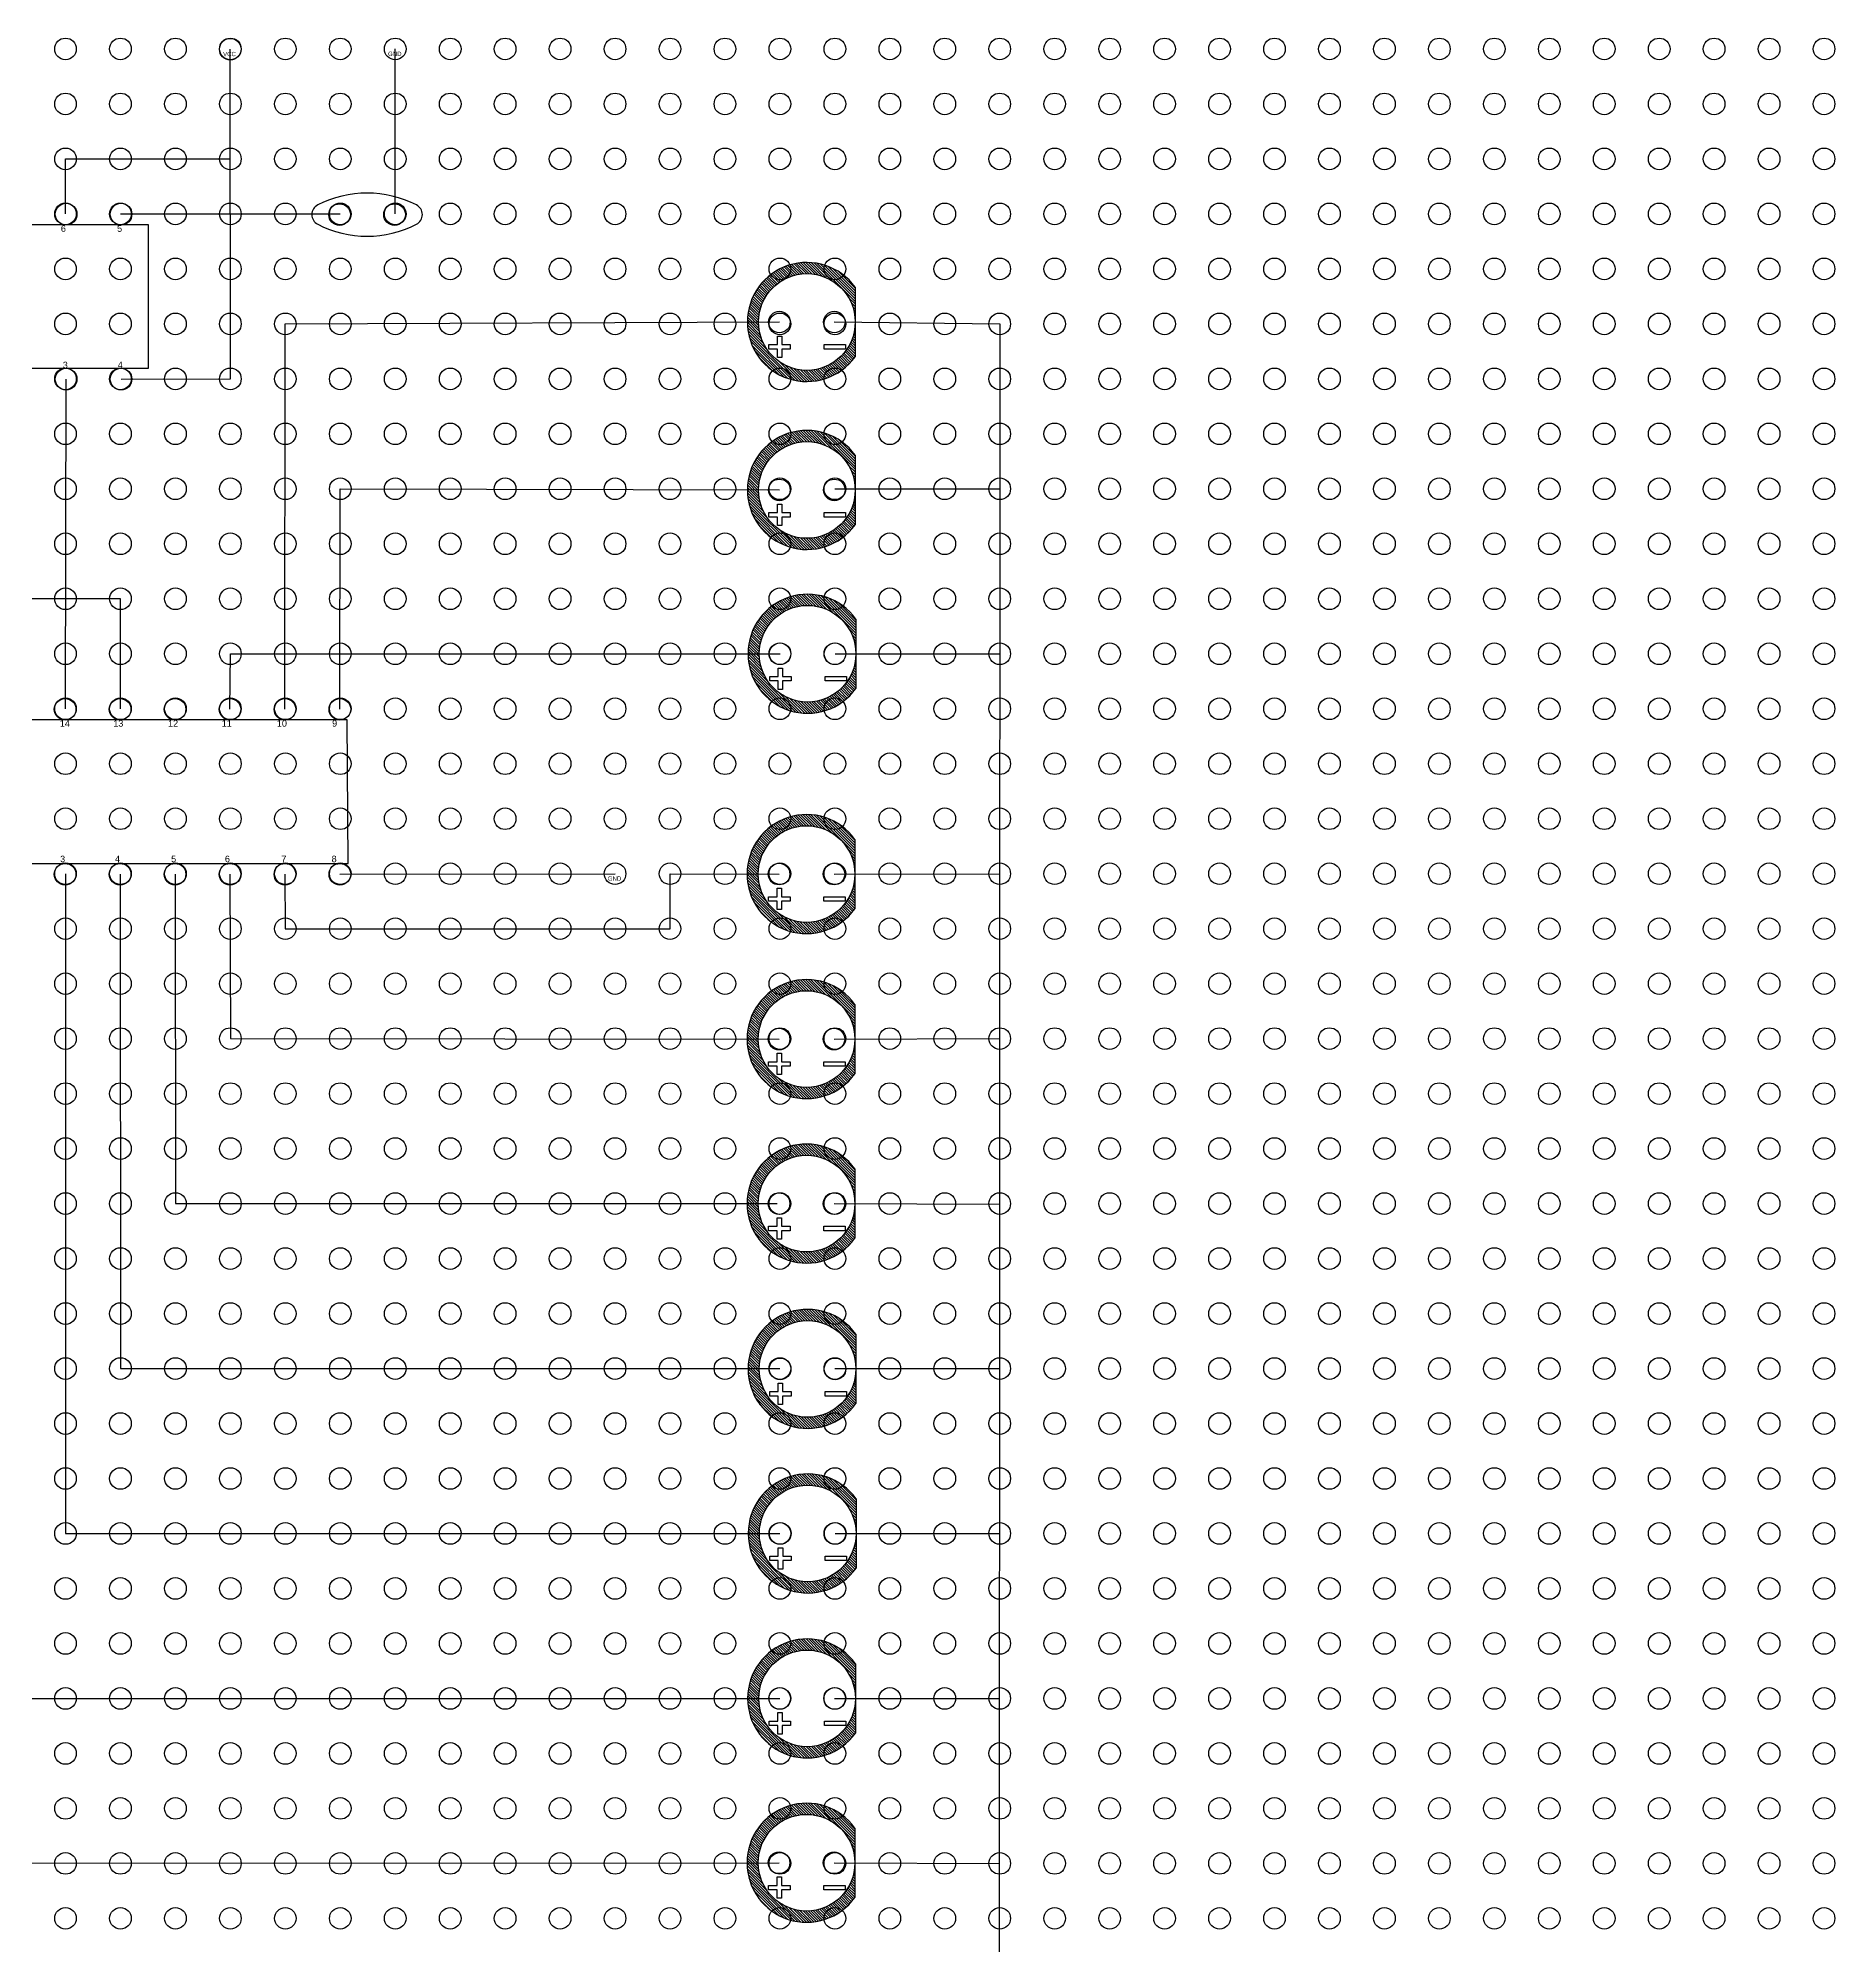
# Model space of a CAD drawing. Header units: millimetres. Extents: x 4157 to 4454, y 757 to 967.
# Drawn here: x 4269.3 to 4352.3, y 806.8 to 895 of the extents above; entities that cross this region are included whole.
import ezdxf

# ---------------------------------------------------------------- set-up
doc = ezdxf.new("R2010")
doc.units = ezdxf.units.MM
for name, color, linetype in [('B_Line', 2, 'Continuous'), ('Cap', 4, 'Continuous'), ('GND_VCC', 10, 'Continuous'), ('IC1', 170, 'Continuous'), ('IC2', 190, 'Continuous'), ('T_Line', 20, 'Continuous')]:
    doc.layers.add(name, color=color, linetype=linetype)
doc.layers.add('LED', color=7, linetype='Continuous', true_color=0xe65b05)
doc.styles.get("Standard").update_dxf_attribs({"font": 'arial.ttf'})

msp = doc.modelspace()

# ---------------------------------------------------------------- hatches: boundary and pattern name
at = {"layer": 'LED'}
h = msp.add_hatch(dxfattribs=at)
h.set_pattern_fill('ANSI31', color=256, scale=0.027, angle=90)
h.set_pattern_definition([(135, (3964.03013, 708.76984), (-0.060616729, -0.060616729), [])])
h.paths.add_polyline_path([(4307.05, 880.254), (4307.05, 881.858, -0.750828), (4302.93, 880.661), (4302.913, 880.661), (4302.913, 880.688, -0.138689), (4302.582, 881.858, -1), (4307.05, 881.858), (4307.05, 883.461, 3.108488)])
h = msp.add_hatch(dxfattribs=at)
h.set_pattern_fill('ANSI31', color=256, scale=0.027, angle=90)
h.set_pattern_definition([(135, (3964.03013, 701.01036), (-0.060616729, -0.060616729), [])])
h.paths.add_polyline_path([(4307.05, 872.495), (4307.05, 874.098, -0.750828), (4302.93, 872.901), (4302.913, 872.901), (4302.913, 872.928, -0.138689), (4302.582, 874.098, -1), (4307.05, 874.098), (4307.05, 875.702, 3.108488)])
h = msp.add_hatch(dxfattribs=at)
h.set_pattern_fill('ANSI31', color=256, scale=0.027, angle=90)
h.set_pattern_definition([(135, (3964.06215, 693.44252), (-0.060616729, -0.060616729), [])])
h.paths.add_polyline_path([(4307.082, 864.927), (4307.082, 866.531, -0.750828), (4302.962, 865.333), (4302.945, 865.333), (4302.945, 865.36, -0.138689), (4302.614, 866.531, -1), (4307.082, 866.531), (4307.082, 868.134, 3.108488)])
h = msp.add_hatch(dxfattribs=at)
h.set_pattern_fill('ANSI31', color=256, scale=0.027, angle=90)
h.set_pattern_definition([(135, (3964.0155, 683.26629), (-0.060616729, -0.060616729), [])])
h.paths.add_polyline_path([(4307.036, 854.751), (4307.036, 856.354, -0.750828), (4302.915, 855.157), (4302.898, 855.157), (4302.898, 855.184, -0.138689), (4302.567, 856.354, -1), (4307.036, 856.354), (4307.036, 857.958, 3.108488)])
h = msp.add_hatch(dxfattribs=at)
h.set_pattern_fill('ANSI31', color=256, scale=0.027, angle=90)
h.set_pattern_definition([(135, (3964.0155, 675.64245), (-0.060616729, -0.060616729), [])])
h.paths.add_polyline_path([(4307.036, 847.127), (4307.036, 848.73, -0.750828), (4302.915, 847.533), (4302.898, 847.533), (4302.898, 847.56, -0.138689), (4302.567, 848.73, -1), (4307.036, 848.73), (4307.036, 850.334, 3.108488)])
h = msp.add_hatch(dxfattribs=at)
h.set_pattern_fill('ANSI31', color=256, scale=0.027, angle=90)
h.set_pattern_definition([(135, (3964.0155, 668.0423), (-0.060616729, -0.060616729), [])])
h.paths.add_polyline_path([(4307.036, 839.527), (4307.036, 841.13, -0.750828), (4302.915, 839.933), (4302.898, 839.933), (4302.898, 839.96, -0.138689), (4302.567, 841.13, -1), (4307.036, 841.13), (4307.036, 842.734, 3.108488)])
h = msp.add_hatch(dxfattribs=at)
h.set_pattern_fill('ANSI31', color=256, scale=0.027, angle=90)
h.set_pattern_definition([(135, (3964.06291, 660.40533), (-0.060616729, -0.060616729), [])])
h.paths.add_polyline_path([(4307.083, 831.89), (4307.083, 833.493, -0.750828), (4302.962, 832.296), (4302.945, 832.296), (4302.945, 832.323, -0.138689), (4302.615, 833.493, -1), (4307.083, 833.493), (4307.083, 835.097, 3.108488)])
h = msp.add_hatch(dxfattribs=at)
h.set_pattern_fill('ANSI31', color=256, scale=0.027, angle=90)
h.set_pattern_definition([(135, (3964.07138, 652.80252), (-0.060616729, -0.060616729), [])])
h.paths.add_polyline_path([(4307.091, 824.287), (4307.091, 825.891, -0.750828), (4302.971, 824.693), (4302.954, 824.693), (4302.954, 824.72, -0.138689), (4302.623, 825.891, -1), (4307.091, 825.891), (4307.091, 827.494, 3.108488)])
h = msp.add_hatch(dxfattribs=at)
h.set_pattern_fill('ANSI31', color=256, scale=0.027, angle=90)
h.set_pattern_definition([(135, (3964.043845, 645.18252), (-0.060616729, -0.060616729), [])])
h.paths.add_polyline_path([(4307.064, 816.667), (4307.064, 818.271, -0.750828), (4302.943, 817.073), (4302.926, 817.073), (4302.926, 817.1, -0.138689), (4302.595, 818.271, -1), (4307.064, 818.271), (4307.064, 819.874, 3.108488)])
h = msp.add_hatch(dxfattribs=at)
h.set_pattern_fill('ANSI31', color=256, scale=0.027, angle=90)
h.set_pattern_definition([(135, (3964.0155, 637.59158), (-0.060616729, -0.060616729), [])])
h.paths.add_polyline_path([(4307.036, 809.076), (4307.036, 810.68, -0.750828), (4302.915, 809.483), (4302.898, 809.483), (4302.898, 809.509, -0.138689), (4302.567, 810.68, -1), (4307.036, 810.68), (4307.036, 812.283, 3.108488)])

# ---------------------------------------------------------------- linework, layer by layer
for centre in [(4270.551, 894.471), (4273.091, 894.471), (4275.631, 894.471), (4278.171, 894.471), (4280.711, 894.471), (4283.251, 894.471), (4285.791, 894.471), (4288.331, 894.471), (4290.871, 894.471), (4293.411, 894.471), (4295.951, 894.471), (4298.491, 894.471), (4301.031, 894.471), (4303.571, 894.471), (4306.111, 894.471), (4308.651, 894.471), (4311.191, 894.471), (4313.731, 894.471), (4316.271, 894.471), (4318.811, 894.471), (4321.351, 894.471), (4323.891, 894.471), (4326.431, 894.471), (4328.971, 894.471), (4331.511, 894.471), (4334.051, 894.471), (4336.591, 894.471), (4339.131, 894.471), (4341.671, 894.471), (4344.211, 894.471), (4346.751, 894.471), (4349.291, 894.471), (4351.831, 894.471), (4270.551, 891.931), (4273.091, 891.931), (4275.631, 891.931), (4278.171, 891.931), (4280.711, 891.931), (4283.251, 891.931), (4285.791, 891.931), (4288.331, 891.931), (4290.871, 891.931), (4293.411, 891.931), (4295.951, 891.931), (4298.491, 891.931), (4301.031, 891.931), (4303.571, 891.931), (4306.111, 891.931), (4308.651, 891.931), (4311.191, 891.931), (4313.731, 891.931), (4316.271, 891.931), (4318.811, 891.931), (4321.351, 891.931), (4323.891, 891.931), (4326.431, 891.931), (4328.971, 891.931), (4331.511, 891.931), (4334.051, 891.931), (4336.591, 891.931), (4339.131, 891.931), (4341.671, 891.931), (4344.211, 891.931), (4346.751, 891.931), (4349.291, 891.931), (4351.831, 891.931), (4270.551, 889.391), (4273.091, 889.391), (4275.631, 889.391), (4278.171, 889.391), (4280.711, 889.391), (4283.251, 889.391), (4285.791, 889.391), (4288.331, 889.391), (4290.871, 889.391), (4293.411, 889.391), (4295.951, 889.391), (4298.491, 889.391), (4301.031, 889.391), (4303.571, 889.391), (4306.111, 889.391), (4308.651, 889.391), (4311.191, 889.391), (4313.731, 889.391), (4316.271, 889.391), (4318.811, 889.391), (4321.351, 889.391), (4323.891, 889.391), (4326.431, 889.391), (4328.971, 889.391), (4331.511, 889.391), (4334.051, 889.391), (4336.591, 889.391), (4339.131, 889.391), (4341.671, 889.391), (4344.211, 889.391), (4346.751, 889.391), (4349.291, 889.391), (4351.831, 889.391), (4270.551, 886.851), (4273.091, 886.851), (4275.631, 886.851), (4278.171, 886.851), (4280.711, 886.851), (4283.251, 886.851), (4285.791, 886.851), (4288.331, 886.851), (4290.871, 886.851), (4293.411, 886.851), (4295.951, 886.851), (4298.491, 886.851), (4301.031, 886.851), (4303.571, 886.851), (4306.111, 886.851), (4308.651, 886.851), (4311.191, 886.851), (4313.731, 886.851), (4316.271, 886.851), (4318.811, 886.851), (4321.351, 886.851), (4323.891, 886.851), (4326.431, 886.851), (4328.971, 886.851), (4331.511, 886.851), (4334.051, 886.851), (4336.591, 886.851), (4339.131, 886.851), (4341.671, 886.851), (4344.211, 886.851), (4346.751, 886.851), (4349.291, 886.851), (4351.831, 886.851), (4270.551, 884.311), (4273.091, 884.311), (4275.631, 884.311), (4278.171, 884.311), (4280.711, 884.311), (4283.251, 884.311), (4285.791, 884.311), (4288.331, 884.311), (4290.871, 884.311), (4293.411, 884.311), (4295.951, 884.311), (4298.491, 884.311), (4301.031, 884.311), (4303.571, 884.311), (4306.111, 884.311), (4308.651, 884.311), (4311.191, 884.311), (4313.731, 884.311), (4316.271, 884.311), (4318.811, 884.311), (4321.351, 884.311), (4323.891, 884.311), (4326.431, 884.311), (4328.971, 884.311), (4331.511, 884.311), (4334.051, 884.311), (4336.591, 884.311), (4339.131, 884.311), (4341.671, 884.311), (4344.211, 884.311), (4346.751, 884.311), (4349.291, 884.311), (4351.831, 884.311), (4270.551, 881.771), (4273.091, 881.771), (4275.631, 881.771), (4278.171, 881.771), (4280.711, 881.771), (4283.251, 881.771), (4285.791, 881.771), (4288.331, 881.771), (4290.871, 881.771), (4293.411, 881.771), (4295.951, 881.771), (4298.491, 881.771), (4301.031, 881.771), (4303.571, 881.771), (4306.111, 881.771), (4308.651, 881.771), (4311.191, 881.771), (4313.731, 881.771), (4316.271, 881.771), (4318.811, 881.771), (4321.351, 881.771), (4323.891, 881.771), (4326.431, 881.771), (4328.971, 881.771), (4331.511, 881.771), (4334.051, 881.771), (4336.591, 881.771), (4339.131, 881.771), (4341.671, 881.771), (4344.211, 881.771), (4346.751, 881.771), (4349.291, 881.771), (4351.831, 881.771), (4270.551, 879.231), (4273.091, 879.231), (4275.631, 879.231), (4278.171, 879.231), (4280.711, 879.231), (4283.251, 879.231), (4285.791, 879.231), (4288.331, 879.231), (4290.871, 879.231), (4293.411, 879.231), (4295.951, 879.231), (4298.491, 879.231), (4301.031, 879.231), (4303.571, 879.231), (4306.111, 879.231), (4308.651, 879.231), (4311.191, 879.231), (4313.731, 879.231), (4316.271, 879.231), (4318.811, 879.231), (4321.351, 879.231), (4323.891, 879.231), (4326.431, 879.231), (4328.971, 879.231), (4331.511, 879.231), (4334.051, 879.231), (4336.591, 879.231), (4339.131, 879.231), (4341.671, 879.231), (4344.211, 879.231), (4346.751, 879.231), (4349.291, 879.231), (4351.831, 879.231), (4270.551, 876.691), (4273.091, 876.691), (4275.631, 876.691), (4278.171, 876.691), (4280.711, 876.691), (4283.251, 876.691), (4285.791, 876.691), (4288.331, 876.691), (4290.871, 876.691), (4293.411, 876.691), (4295.951, 876.691), (4298.491, 876.691), (4301.031, 876.691), (4303.571, 876.691), (4306.111, 876.691), (4308.651, 876.691), (4311.191, 876.691), (4313.731, 876.691), (4316.271, 876.691), (4318.811, 876.691), (4321.351, 876.691), (4323.891, 876.691), (4326.431, 876.691), (4328.971, 876.691), (4331.511, 876.691), (4334.051, 876.691), (4336.591, 876.691), (4339.131, 876.691), (4341.671, 876.691), (4344.211, 876.691), (4346.751, 876.691), (4349.291, 876.691), (4351.831, 876.691), (4270.551, 874.151), (4273.091, 874.151), (4275.631, 874.151), (4278.171, 874.151), (4280.711, 874.151), (4283.251, 874.151), (4285.791, 874.151), (4288.331, 874.151), (4290.871, 874.151), (4293.411, 874.151), (4295.951, 874.151), (4298.491, 874.151), (4301.031, 874.151), (4303.571, 874.151), (4306.111, 874.151), (4308.651, 874.151), (4311.191, 874.151), (4313.731, 874.151), (4316.271, 874.151), (4318.811, 874.151), (4321.351, 874.151), (4323.891, 874.151), (4326.431, 874.151), (4328.971, 874.151), (4331.511, 874.151), (4334.051, 874.151), (4336.591, 874.151), (4339.131, 874.151), (4341.671, 874.151), (4344.211, 874.151), (4346.751, 874.151), (4349.291, 874.151), (4351.831, 874.151), (4270.551, 871.611), (4273.091, 871.611), (4275.631, 871.611), (4278.171, 871.611), (4280.711, 871.611), (4283.251, 871.611), (4285.791, 871.611), (4288.331, 871.611), (4290.871, 871.611), (4293.411, 871.611), (4295.951, 871.611), (4298.491, 871.611), (4301.031, 871.611), (4303.571, 871.611), (4306.111, 871.611), (4308.651, 871.611), (4311.191, 871.611), (4313.731, 871.611), (4316.271, 871.611), (4318.811, 871.611), (4321.351, 871.611), (4323.891, 871.611), (4326.431, 871.611), (4328.971, 871.611), (4331.511, 871.611), (4334.051, 871.611), (4336.591, 871.611), (4339.131, 871.611), (4341.671, 871.611), (4344.211, 871.611), (4346.751, 871.611), (4349.291, 871.611), (4351.831, 871.611), (4270.551, 869.071), (4273.091, 869.071), (4275.631, 869.071), (4278.171, 869.071), (4280.711, 869.071), (4283.251, 869.071), (4285.791, 869.071), (4288.331, 869.071), (4290.871, 869.071), (4293.411, 869.071), (4295.951, 869.071), (4298.491, 869.071), (4301.031, 869.071), (4303.571, 869.071), (4306.111, 869.071), (4308.651, 869.071), (4311.191, 869.071), (4313.731, 869.071), (4316.271, 869.071), (4318.811, 869.071), (4321.351, 869.071), (4323.891, 869.071), (4326.431, 869.071), (4328.971, 869.071), (4331.511, 869.071), (4334.051, 869.071), (4336.591, 869.071), (4339.131, 869.071), (4341.671, 869.071), (4344.211, 869.071), (4346.751, 869.071), (4349.291, 869.071), (4351.831, 869.071), (4270.551, 866.531), (4273.091, 866.531), (4275.631, 866.531), (4278.171, 866.531), (4280.711, 866.531), (4283.251, 866.531), (4285.791, 866.531), (4288.331, 866.531), (4290.871, 866.531), (4293.411, 866.531), (4295.951, 866.531), (4298.491, 866.531), (4301.031, 866.531), (4303.571, 866.531), (4306.111, 866.531), (4308.651, 866.531), (4311.191, 866.531), (4313.731, 866.531), (4316.271, 866.531), (4318.811, 866.531), (4321.351, 866.531), (4323.891, 866.531), (4326.431, 866.531), (4328.971, 866.531), (4331.511, 866.531), (4334.051, 866.531), (4336.591, 866.531), (4339.131, 866.531), (4341.671, 866.531), (4344.211, 866.531), (4346.751, 866.531), (4349.291, 866.531), (4351.831, 866.531), (4270.551, 863.991), (4273.091, 863.991), (4275.631, 863.991), (4278.171, 863.991), (4280.711, 863.991), (4283.251, 863.991), (4285.791, 863.991), (4288.331, 863.991), (4290.871, 863.991), (4293.411, 863.991), (4295.951, 863.991), (4298.491, 863.991), (4301.031, 863.991), (4303.571, 863.991), (4306.111, 863.991), (4308.651, 863.991), (4311.191, 863.991), (4313.731, 863.991), (4316.271, 863.991), (4318.811, 863.991), (4321.351, 863.991), (4323.891, 863.991), (4326.431, 863.991), (4328.971, 863.991), (4331.511, 863.991), (4334.051, 863.991), (4336.591, 863.991), (4339.131, 863.991), (4341.671, 863.991), (4344.211, 863.991), (4346.751, 863.991), (4349.291, 863.991), (4351.831, 863.991), (4270.551, 861.451), (4273.091, 861.451), (4275.631, 861.451), (4278.171, 861.451), (4280.711, 861.451), (4283.251, 861.451), (4285.791, 861.451), (4288.331, 861.451), (4290.871, 861.451), (4293.411, 861.451), (4295.951, 861.451), (4298.491, 861.451), (4301.031, 861.451), (4303.571, 861.451), (4306.111, 861.451), (4308.651, 861.451), (4311.191, 861.451), (4313.731, 861.451), (4316.271, 861.451), (4318.811, 861.451), (4321.351, 861.451), (4323.891, 861.451), (4326.431, 861.451), (4328.971, 861.451), (4331.511, 861.451), (4334.051, 861.451), (4336.591, 861.451), (4339.131, 861.451), (4341.671, 861.451), (4344.211, 861.451), (4346.751, 861.451), (4349.291, 861.451), (4351.831, 861.451), (4270.551, 858.911), (4273.091, 858.911), (4275.631, 858.911), (4278.171, 858.911), (4280.711, 858.911), (4283.251, 858.911), (4285.791, 858.911), (4288.331, 858.911), (4290.871, 858.911), (4293.411, 858.911), (4295.951, 858.911), (4298.491, 858.911), (4301.031, 858.911), (4303.571, 858.911), (4306.111, 858.911), (4308.651, 858.911), (4311.191, 858.911), (4313.731, 858.911), (4316.271, 858.911), (4318.811, 858.911), (4321.351, 858.911), (4323.891, 858.911), (4326.431, 858.911), (4328.971, 858.911), (4331.511, 858.911), (4334.051, 858.911), (4336.591, 858.911), (4339.131, 858.911), (4341.671, 858.911), (4344.211, 858.911), (4346.751, 858.911), (4349.291, 858.911), (4351.831, 858.911), (4270.551, 856.371), (4273.091, 856.371), (4275.631, 856.371), (4278.171, 856.371), (4280.711, 856.371), (4283.251, 856.371), (4285.791, 856.371), (4288.331, 856.371), (4290.871, 856.371), (4293.411, 856.371), (4295.951, 856.371), (4298.491, 856.371), (4301.031, 856.371), (4303.571, 856.371), (4306.111, 856.371), (4308.651, 856.371), (4311.191, 856.371), (4313.731, 856.371), (4316.271, 856.371), (4318.811, 856.371), (4321.351, 856.371), (4323.891, 856.371), (4326.431, 856.371), (4328.971, 856.371), (4331.511, 856.371), (4334.051, 856.371), (4336.591, 856.371), (4339.131, 856.371), (4341.671, 856.371), (4344.211, 856.371), (4346.751, 856.371), (4349.291, 856.371), (4351.831, 856.371), (4270.551, 853.831), (4273.091, 853.831), (4275.631, 853.831), (4278.171, 853.831), (4280.711, 853.831), (4283.251, 853.831), (4285.791, 853.831), (4288.331, 853.831), (4290.871, 853.831), (4293.411, 853.831), (4295.951, 853.831), (4298.491, 853.831), (4301.031, 853.831), (4303.571, 853.831), (4306.111, 853.831), (4308.651, 853.831), (4311.191, 853.831), (4313.731, 853.831), (4316.271, 853.831), (4318.811, 853.831), (4321.351, 853.831), (4323.891, 853.831), (4326.431, 853.831), (4328.971, 853.831), (4331.511, 853.831), (4334.051, 853.831), (4336.591, 853.831), (4339.131, 853.831), (4341.671, 853.831), (4344.211, 853.831), (4346.751, 853.831), (4349.291, 853.831), (4351.831, 853.831), (4270.551, 851.291), (4273.091, 851.291), (4275.631, 851.291), (4278.171, 851.291), (4280.711, 851.291), (4283.251, 851.291), (4285.791, 851.291), (4288.331, 851.291), (4290.871, 851.291), (4293.411, 851.291), (4295.951, 851.291), (4298.491, 851.291), (4301.031, 851.291), (4303.571, 851.291), (4306.111, 851.291), (4308.651, 851.291), (4311.191, 851.291), (4313.731, 851.291), (4316.271, 851.291), (4318.811, 851.291), (4321.351, 851.291), (4323.891, 851.291), (4326.431, 851.291), (4328.971, 851.291), (4331.511, 851.291), (4334.051, 851.291), (4336.591, 851.291), (4339.131, 851.291), (4341.671, 851.291), (4344.211, 851.291), (4346.751, 851.291), (4349.291, 851.291), (4351.831, 851.291), (4270.551, 848.751), (4273.091, 848.751), (4275.631, 848.751), (4278.171, 848.751), (4280.711, 848.751), (4283.251, 848.751), (4285.791, 848.751), (4288.331, 848.751), (4290.871, 848.751), (4293.411, 848.751), (4295.951, 848.751), (4298.491, 848.751), (4301.031, 848.751), (4303.571, 848.751), (4306.111, 848.751), (4308.651, 848.751), (4311.191, 848.751), (4313.731, 848.751), (4316.271, 848.751), (4318.811, 848.751), (4321.351, 848.751), (4323.891, 848.751), (4326.431, 848.751), (4328.971, 848.751), (4331.511, 848.751), (4334.051, 848.751), (4336.591, 848.751), (4339.131, 848.751), (4341.671, 848.751), (4344.211, 848.751), (4346.751, 848.751), (4349.291, 848.751), (4351.831, 848.751), (4270.551, 846.211), (4273.091, 846.211), (4275.631, 846.211), (4278.171, 846.211), (4280.711, 846.211), (4283.251, 846.211), (4285.791, 846.211), (4288.331, 846.211), (4290.871, 846.211), (4293.411, 846.211), (4295.951, 846.211), (4298.491, 846.211), (4301.031, 846.211), (4303.571, 846.211), (4306.111, 846.211), (4308.651, 846.211), (4311.191, 846.211), (4313.731, 846.211), (4316.271, 846.211), (4318.811, 846.211), (4321.351, 846.211), (4323.891, 846.211), (4326.431, 846.211), (4328.971, 846.211), (4331.511, 846.211), (4334.051, 846.211), (4336.591, 846.211), (4339.131, 846.211), (4341.671, 846.211), (4344.211, 846.211), (4346.751, 846.211), (4349.291, 846.211), (4351.831, 846.211), (4270.551, 843.671), (4273.091, 843.671), (4275.631, 843.671), (4278.171, 843.671), (4280.711, 843.671), (4283.251, 843.671), (4285.791, 843.671), (4288.331, 843.671), (4290.871, 843.671), (4293.411, 843.671), (4295.951, 843.671), (4298.491, 843.671), (4301.031, 843.671), (4303.571, 843.671), (4306.111, 843.671), (4308.651, 843.671), (4311.191, 843.671), (4313.731, 843.671), (4316.271, 843.671), (4318.811, 843.671), (4321.351, 843.671), (4323.891, 843.671), (4326.431, 843.671), (4328.971, 843.671), (4331.511, 843.671), (4334.051, 843.671), (4336.591, 843.671), (4339.131, 843.671), (4341.671, 843.671), (4344.211, 843.671), (4346.751, 843.671), (4349.291, 843.671), (4351.831, 843.671), (4270.551, 841.131), (4273.091, 841.131), (4275.631, 841.131), (4278.171, 841.131), (4280.711, 841.131), (4283.251, 841.131), (4285.791, 841.131), (4288.331, 841.131), (4290.871, 841.131), (4293.411, 841.131), (4295.951, 841.131), (4298.491, 841.131), (4301.031, 841.131), (4303.571, 841.131), (4306.111, 841.131), (4308.651, 841.131), (4311.191, 841.131), (4313.731, 841.131), (4316.271, 841.131), (4318.811, 841.131), (4321.351, 841.131), (4323.891, 841.131), (4326.431, 841.131), (4328.971, 841.131), (4331.511, 841.131), (4334.051, 841.131), (4336.591, 841.131), (4339.131, 841.131), (4341.671, 841.131), (4344.211, 841.131), (4346.751, 841.131), (4349.291, 841.131), (4351.831, 841.131), (4270.551, 838.591), (4273.091, 838.591), (4275.631, 838.591), (4278.171, 838.591), (4280.711, 838.591), (4283.251, 838.591), (4285.791, 838.591), (4288.331, 838.591), (4290.871, 838.591), (4293.411, 838.591), (4295.951, 838.591), (4298.491, 838.591), (4301.031, 838.591), (4303.571, 838.591), (4306.111, 838.591), (4308.651, 838.591), (4311.191, 838.591), (4313.731, 838.591), (4316.271, 838.591), (4318.811, 838.591), (4321.351, 838.591), (4323.891, 838.591), (4326.431, 838.591), (4328.971, 838.591), (4331.511, 838.591), (4334.051, 838.591), (4336.591, 838.591), (4339.131, 838.591), (4341.671, 838.591), (4344.211, 838.591), (4346.751, 838.591), (4349.291, 838.591), (4351.831, 838.591), (4270.551, 836.051), (4273.091, 836.051), (4275.631, 836.051), (4278.171, 836.051), (4280.711, 836.051), (4283.251, 836.051), (4285.791, 836.051), (4288.331, 836.051), (4290.871, 836.051), (4293.411, 836.051), (4295.951, 836.051), (4298.491, 836.051), (4301.031, 836.051), (4303.571, 836.051), (4306.111, 836.051), (4308.651, 836.051), (4311.191, 836.051), (4313.731, 836.051), (4316.271, 836.051), (4318.811, 836.051), (4321.351, 836.051), (4323.891, 836.051), (4326.431, 836.051), (4328.971, 836.051), (4331.511, 836.051), (4334.051, 836.051), (4336.591, 836.051), (4339.131, 836.051), (4341.671, 836.051), (4344.211, 836.051), (4346.751, 836.051), (4349.291, 836.051), (4351.831, 836.051), (4270.551, 833.511), (4273.091, 833.511), (4275.631, 833.511), (4278.171, 833.511), (4280.711, 833.511), (4283.251, 833.511), (4285.791, 833.511), (4288.331, 833.511), (4290.871, 833.511), (4293.411, 833.511), (4295.951, 833.511), (4298.491, 833.511), (4301.031, 833.511), (4303.571, 833.511), (4306.111, 833.511), (4308.651, 833.511), (4311.191, 833.511), (4313.731, 833.511), (4316.271, 833.511), (4318.811, 833.511), (4321.351, 833.511), (4323.891, 833.511), (4326.431, 833.511), (4328.971, 833.511), (4331.511, 833.511), (4334.051, 833.511), (4336.591, 833.511), (4339.131, 833.511), (4341.671, 833.511), (4344.211, 833.511), (4346.751, 833.511), (4349.291, 833.511), (4351.831, 833.511), (4270.551, 830.971), (4273.091, 830.971), (4275.631, 830.971), (4278.171, 830.971), (4280.711, 830.971), (4283.251, 830.971), (4285.791, 830.971), (4288.331, 830.971), (4290.871, 830.971), (4293.411, 830.971), (4295.951, 830.971), (4298.491, 830.971), (4301.031, 830.971), (4303.571, 830.971), (4306.111, 830.971), (4308.651, 830.971), (4311.191, 830.971), (4313.731, 830.971), (4316.271, 830.971), (4318.811, 830.971), (4321.351, 830.971), (4323.891, 830.971), (4326.431, 830.971), (4328.971, 830.971), (4331.511, 830.971), (4334.051, 830.971), (4336.591, 830.971), (4339.131, 830.971), (4341.671, 830.971), (4344.211, 830.971), (4346.751, 830.971), (4349.291, 830.971), (4351.831, 830.971), (4270.551, 828.431), (4273.091, 828.431), (4275.631, 828.431), (4278.171, 828.431), (4280.711, 828.431), (4283.251, 828.431), (4285.791, 828.431), (4288.331, 828.431), (4290.871, 828.431), (4293.411, 828.431), (4295.951, 828.431), (4298.491, 828.431), (4301.031, 828.431), (4303.571, 828.431), (4306.111, 828.431), (4308.651, 828.431), (4311.191, 828.431), (4313.731, 828.431), (4316.271, 828.431), (4318.811, 828.431), (4321.351, 828.431), (4323.891, 828.431), (4326.431, 828.431), (4328.971, 828.431), (4331.511, 828.431), (4334.051, 828.431), (4336.591, 828.431), (4339.131, 828.431), (4341.671, 828.431), (4344.211, 828.431), (4346.751, 828.431), (4349.291, 828.431), (4351.831, 828.431), (4270.551, 825.891), (4273.091, 825.891), (4275.631, 825.891), (4278.171, 825.891), (4280.711, 825.891), (4283.251, 825.891), (4285.791, 825.891), (4288.331, 825.891), (4290.871, 825.891), (4293.411, 825.891), (4295.951, 825.891), (4298.491, 825.891), (4301.031, 825.891), (4303.571, 825.891), (4306.111, 825.891), (4308.651, 825.891), (4311.191, 825.891), (4313.731, 825.891), (4316.271, 825.891), (4318.811, 825.891), (4321.351, 825.891), (4323.891, 825.891), (4326.431, 825.891), (4328.971, 825.891), (4331.511, 825.891), (4334.051, 825.891), (4336.591, 825.891), (4339.131, 825.891), (4341.671, 825.891), (4344.211, 825.891), (4346.751, 825.891), (4349.291, 825.891), (4351.831, 825.891), (4270.551, 823.351), (4273.091, 823.351), (4275.631, 823.351), (4278.171, 823.351), (4280.711, 823.351), (4283.251, 823.351), (4285.791, 823.351), (4288.331, 823.351), (4290.871, 823.351), (4293.411, 823.351), (4295.951, 823.351), (4298.491, 823.351), (4301.031, 823.351), (4303.571, 823.351), (4306.111, 823.351), (4308.651, 823.351), (4311.191, 823.351), (4313.731, 823.351), (4316.271, 823.351), (4318.811, 823.351), (4321.351, 823.351), (4323.891, 823.351), (4326.431, 823.351), (4328.971, 823.351), (4331.511, 823.351), (4334.051, 823.351), (4336.591, 823.351), (4339.131, 823.351), (4341.671, 823.351), (4344.211, 823.351), (4346.751, 823.351), (4349.291, 823.351), (4351.831, 823.351), (4270.551, 820.811), (4273.091, 820.811), (4275.631, 820.811), (4278.171, 820.811), (4280.711, 820.811), (4283.251, 820.811), (4285.791, 820.811), (4288.331, 820.811), (4290.871, 820.811), (4293.411, 820.811), (4295.951, 820.811), (4298.491, 820.811), (4301.031, 820.811), (4303.571, 820.811), (4306.111, 820.811), (4308.651, 820.811), (4311.191, 820.811), (4313.731, 820.811), (4316.271, 820.811), (4318.811, 820.811), (4321.351, 820.811), (4323.891, 820.811), (4326.431, 820.811), (4328.971, 820.811), (4331.511, 820.811), (4334.051, 820.811), (4336.591, 820.811), (4339.131, 820.811), (4341.671, 820.811), (4344.211, 820.811), (4346.751, 820.811), (4349.291, 820.811), (4351.831, 820.811), (4270.551, 818.271), (4273.091, 818.271), (4275.631, 818.271), (4278.171, 818.271), (4280.711, 818.271), (4283.251, 818.271), (4285.791, 818.271), (4288.331, 818.271), (4290.871, 818.271), (4293.411, 818.271), (4295.951, 818.271), (4298.491, 818.271), (4301.031, 818.271), (4303.571, 818.271), (4306.111, 818.271), (4308.651, 818.271), (4311.191, 818.271), (4313.731, 818.271), (4316.271, 818.271), (4318.811, 818.271), (4321.351, 818.271), (4323.891, 818.271), (4326.431, 818.271), (4328.971, 818.271), (4331.511, 818.271), (4334.051, 818.271), (4336.591, 818.271), (4339.131, 818.271), (4341.671, 818.271), (4344.211, 818.271), (4346.751, 818.271), (4349.291, 818.271), (4351.831, 818.271), (4270.551, 815.731), (4273.091, 815.731), (4275.631, 815.731), (4278.171, 815.731), (4280.711, 815.731), (4283.251, 815.731), (4285.791, 815.731), (4288.331, 815.731), (4290.871, 815.731), (4293.411, 815.731), (4295.951, 815.731), (4298.491, 815.731), (4301.031, 815.731), (4303.571, 815.731), (4306.111, 815.731), (4308.651, 815.731), (4311.191, 815.731), (4313.731, 815.731), (4316.271, 815.731), (4318.811, 815.731), (4321.351, 815.731), (4323.891, 815.731), (4326.431, 815.731), (4328.971, 815.731), (4331.511, 815.731), (4334.051, 815.731), (4336.591, 815.731), (4339.131, 815.731), (4341.671, 815.731), (4344.211, 815.731), (4346.751, 815.731), (4349.291, 815.731), (4351.831, 815.731), (4270.551, 813.191), (4273.091, 813.191), (4275.631, 813.191), (4278.171, 813.191), (4280.711, 813.191), (4283.251, 813.191), (4285.791, 813.191), (4288.331, 813.191), (4290.871, 813.191), (4293.411, 813.191), (4295.951, 813.191), (4298.491, 813.191), (4301.031, 813.191), (4303.571, 813.191), (4306.111, 813.191), (4308.651, 813.191), (4311.191, 813.191), (4313.731, 813.191), (4316.271, 813.191), (4318.811, 813.191), (4321.351, 813.191), (4323.891, 813.191), (4326.431, 813.191), (4328.971, 813.191), (4331.511, 813.191), (4334.051, 813.191), (4336.591, 813.191), (4339.131, 813.191), (4341.671, 813.191), (4344.211, 813.191), (4346.751, 813.191), (4349.291, 813.191), (4351.831, 813.191), (4270.551, 810.651), (4273.091, 810.651), (4275.631, 810.651), (4278.171, 810.651), (4280.711, 810.651), (4283.251, 810.651), (4285.791, 810.651), (4288.331, 810.651), (4290.871, 810.651), (4293.411, 810.651), (4295.951, 810.651), (4298.491, 810.651), (4301.031, 810.651), (4303.571, 810.651), (4306.111, 810.651), (4308.651, 810.651), (4311.191, 810.651), (4313.731, 810.651), (4316.271, 810.651), (4318.811, 810.651), (4321.351, 810.651), (4323.891, 810.651), (4326.431, 810.651), (4328.971, 810.651), (4331.511, 810.651), (4334.051, 810.651), (4336.591, 810.651), (4339.131, 810.651), (4341.671, 810.651), (4344.211, 810.651), (4346.751, 810.651), (4349.291, 810.651), (4351.831, 810.651), (4270.551, 808.111), (4273.091, 808.111), (4275.631, 808.111), (4278.171, 808.111), (4280.711, 808.111), (4283.251, 808.111), (4285.791, 808.111), (4288.331, 808.111), (4290.871, 808.111), (4293.411, 808.111), (4295.951, 808.111), (4298.491, 808.111), (4301.031, 808.111), (4303.571, 808.111), (4306.111, 808.111), (4308.651, 808.111), (4311.191, 808.111), (4313.731, 808.111), (4316.271, 808.111), (4318.811, 808.111), (4321.351, 808.111), (4323.891, 808.111), (4326.431, 808.111), (4328.971, 808.111), (4331.511, 808.111), (4334.051, 808.111), (4336.591, 808.111), (4339.131, 808.111), (4341.671, 808.111), (4344.211, 808.111), (4346.751, 808.111), (4349.291, 808.111), (4351.831, 808.111)]:
    msp.add_circle(centre, 0.5)
at = {"layer": 'B_Line'}
for p, q in [((4278.171, 879.231), (4278.167, 894.461)), ((4285.791, 886.851), (4285.791, 894.471)), ((4270.551, 886.851), (4270.551, 889.391)), ((4270.551, 889.391), (4278.171, 889.391)), ((4306.086, 881.858), (4313.731, 881.771)), ((4313.731, 881.771), (4313.709, 800.44)), ((4270.551, 863.991), (4270.578, 879.221)), ((4273.118, 879.221), (4278.171, 879.231)), ((4306.111, 874.151), (4313.729, 874.149)), ((4278.154, 863.964), (4278.171, 866.531)), ((4278.171, 866.531), (4303.578, 866.531)), ((4306.118, 866.531), (4313.731, 866.531)), ((4270.551, 856.371), (4270.551, 825.891)), ((4273.074, 856.344), (4273.091, 833.511)), ((4275.614, 856.344), (4275.631, 841.131)), ((4278.154, 856.344), (4278.171, 848.751)), ((4280.694, 856.344), (4280.711, 853.831)), ((4283.234, 856.344), (4295.951, 856.371)), ((4298.491, 853.831), (4298.491, 856.371)), ((4298.491, 856.371), (4303.531, 856.354)), ((4306.071, 856.354), (4313.731, 856.371)), ((4280.711, 853.831), (4298.491, 853.831)), ((4278.171, 848.751), (4303.531, 848.73)), ((4306.071, 848.73), (4313.731, 848.751)), ((4275.631, 841.131), (4303.441, 841.131)), ((4306.071, 841.13), (4313.72, 841.105)), ((4273.091, 833.511), (4303.571, 833.511)), ((4306.111, 833.511), (4313.718, 833.509)), ((4270.551, 825.891), (4303.571, 825.891)), ((4306.127, 825.891), (4313.731, 825.891)), ((4268.011, 818.271), (4303.571, 818.271)), ((4306.1, 818.271), (4313.714, 818.269)), ((4265.471, 810.651), (4303.531, 810.68)), ((4306.071, 810.68), (4313.731, 810.651))]:
    msp.add_line(p, q, dxfattribs=at)
at = {"layer": 'Cap'}
for centre in [(4283.22, 886.819), (4285.76, 886.819)]:
    msp.add_circle(centre, 0.5, dxfattribs=at)
for centre, radius, start, end in [((4284.49, 882.815), 5, 62.82821, 117.17179), ((4282.435, 886.819), 0.5, 117.17179, 242.82821), ((4286.545, 886.819), 0.5, 297.17179, 62.82821), ((4284.49, 890.822), 5, 242.82821, 297.17179)]:
    msp.add_arc(centre, radius, start, end, dxfattribs=at)
at = {"layer": 'GND_VCC'}
for centre in [(4278.167, 894.461), (4285.791, 894.471), (4295.951, 856.371)]:
    msp.add_circle(centre, 0.5, dxfattribs=at)
at = {"layer": 'IC1'}
msp.add_lwpolyline([(4264.252, 881.753), (4264.252, 879.721), (4274.38, 879.721), (4274.38, 886.341), (4264.252, 886.341), (4264.252, 884.309)], dxfattribs=at)
for centre in [(4270.578, 886.841), (4273.118, 886.841), (4270.578, 879.221), (4273.118, 879.221)]:
    msp.add_circle(centre, 0.5, dxfattribs=at)
at = {"layer": 'IC2'}
msp.add_lwpolyline([(4264.678, 858.948), (4264.691, 856.844), (4283.611, 856.844), (4283.571, 863.475), (4264.651, 863.475), (4264.663, 861.371)], dxfattribs=at)
for centre in [(4270.534, 863.964), (4273.074, 863.964), (4275.614, 863.964), (4278.154, 863.964), (4280.694, 863.964), (4283.234, 863.964), (4270.534, 856.344), (4273.074, 856.344), (4275.614, 856.344), (4278.154, 856.344), (4280.694, 856.344), (4283.234, 856.344)]:
    msp.add_circle(centre, 0.5, dxfattribs=at)
at = {"layer": 'LED'}
for p, q in [((4307.05, 883.461), (4307.05, 880.254)), ((4307.05, 875.702), (4307.05, 872.495)), ((4307.082, 868.134), (4307.082, 864.927)), ((4307.036, 857.958), (4307.036, 854.751)), ((4307.036, 850.334), (4307.036, 847.127)), ((4307.036, 842.734), (4307.036, 839.527)), ((4307.083, 835.097), (4307.083, 831.89)), ((4307.091, 827.494), (4307.091, 824.287)), ((4307.064, 819.874), (4307.064, 816.667)), ((4307.036, 812.283), (4307.036, 809.076))]:
    msp.add_line(p, q, dxfattribs=at)
for points in [[(4303.663, 880.603), (4303.663, 880.214), (4303.455, 880.214), (4303.455, 880.603), (4303.066, 880.603), (4303.066, 880.811), (4303.455, 880.811), (4303.455, 881.2), (4303.663, 881.2), (4303.663, 880.811), (4304.052, 880.811), (4304.052, 880.603)], [(4305.623, 880.811), (4306.609, 880.811), (4306.609, 880.603), (4305.623, 880.603)], [(4303.663, 872.844), (4303.663, 872.454), (4303.455, 872.454), (4303.455, 872.844), (4303.066, 872.844), (4303.066, 873.051), (4303.455, 873.051), (4303.455, 873.441), (4303.663, 873.441), (4303.663, 873.051), (4304.052, 873.051), (4304.052, 872.844)], [(4305.623, 873.051), (4306.609, 873.051), (4306.609, 872.844), (4305.623, 872.844)], [(4303.695, 865.276), (4303.695, 864.887), (4303.487, 864.887), (4303.487, 865.276), (4303.098, 865.276), (4303.098, 865.484), (4303.487, 865.484), (4303.487, 865.873), (4303.695, 865.873), (4303.695, 865.484), (4304.084, 865.484), (4304.084, 865.276)], [(4305.655, 865.484), (4306.641, 865.484), (4306.641, 865.276), (4305.655, 865.276)], [(4303.648, 855.1), (4303.648, 854.71), (4303.441, 854.71), (4303.441, 855.1), (4303.051, 855.1), (4303.051, 855.307), (4303.441, 855.307), (4303.441, 855.697), (4303.648, 855.697), (4303.648, 855.307), (4304.038, 855.307), (4304.038, 855.1)], [(4305.608, 855.307), (4306.594, 855.307), (4306.594, 855.1), (4305.608, 855.1)], [(4303.648, 847.476), (4303.648, 847.087), (4303.441, 847.087), (4303.441, 847.476), (4303.051, 847.476), (4303.051, 847.683), (4303.441, 847.683), (4303.441, 848.073), (4303.648, 848.073), (4303.648, 847.683), (4304.038, 847.683), (4304.038, 847.476)], [(4305.608, 847.683), (4306.594, 847.683), (4306.594, 847.476), (4305.608, 847.476)], [(4303.648, 839.876), (4303.648, 839.486), (4303.441, 839.486), (4303.441, 839.876), (4303.051, 839.876), (4303.051, 840.083), (4303.441, 840.083), (4303.441, 840.473), (4303.648, 840.473), (4303.648, 840.083), (4304.038, 840.083), (4304.038, 839.876)], [(4305.608, 840.083), (4306.594, 840.083), (4306.594, 839.876), (4305.608, 839.876)], [(4303.696, 832.239), (4303.696, 831.849), (4303.488, 831.849), (4303.488, 832.239), (4303.099, 832.239), (4303.099, 832.446), (4303.488, 832.446), (4303.488, 832.836), (4303.696, 832.836), (4303.696, 832.446), (4304.085, 832.446), (4304.085, 832.239)], [(4305.655, 832.446), (4306.642, 832.446), (4306.642, 832.239), (4305.655, 832.239)], [(4303.704, 824.636), (4303.704, 824.247), (4303.497, 824.247), (4303.497, 824.636), (4303.107, 824.636), (4303.107, 824.844), (4303.497, 824.844), (4303.497, 825.233), (4303.704, 825.233), (4303.704, 824.844), (4304.093, 824.844), (4304.093, 824.636)], [(4305.664, 824.844), (4306.65, 824.844), (4306.65, 824.636), (4305.664, 824.636)], [(4303.676, 817.016), (4303.676, 816.627), (4303.469, 816.627), (4303.469, 817.016), (4303.08, 817.016), (4303.08, 817.224), (4303.469, 817.224), (4303.469, 817.613), (4303.676, 817.613), (4303.676, 817.224), (4304.066, 817.224), (4304.066, 817.016)], [(4305.636, 817.224), (4306.623, 817.224), (4306.623, 817.016), (4305.636, 817.016)], [(4303.648, 809.425), (4303.648, 809.036), (4303.441, 809.036), (4303.441, 809.425), (4303.051, 809.425), (4303.051, 809.633), (4303.441, 809.633), (4303.441, 810.022), (4303.648, 810.022), (4303.648, 809.633), (4304.038, 809.633), (4304.038, 809.425)], [(4305.608, 809.633), (4306.594, 809.633), (4306.594, 809.425), (4305.608, 809.425)]]:
    msp.add_lwpolyline(points, close=True, dxfattribs=at)
for centre, radius in [((4304.816, 881.858), 2.234), ((4303.546, 881.858), 0.5), ((4306.086, 881.858), 0.5), ((4304.816, 874.098), 2.234), ((4303.546, 874.098), 0.5), ((4306.086, 874.098), 0.5), ((4304.848, 866.531), 2.234), ((4303.578, 866.531), 0.5), ((4306.118, 866.531), 0.5), ((4304.801, 856.354), 2.234), ((4303.531, 856.354), 0.5), ((4306.071, 856.354), 0.5), ((4304.801, 848.73), 2.234), ((4303.531, 848.73), 0.5), ((4306.071, 848.73), 0.5), ((4304.801, 841.13), 2.234), ((4303.531, 841.13), 0.5), ((4306.071, 841.13), 0.5), ((4304.849, 833.493), 2.234), ((4303.579, 833.493), 0.5), ((4306.119, 833.493), 0.5), ((4304.857, 825.891), 2.234), ((4303.587, 825.891), 0.5), ((4306.127, 825.891), 0.5), ((4304.83, 818.271), 2.234), ((4303.56, 818.271), 0.5), ((4306.1, 818.271), 0.5), ((4304.801, 810.68), 2.234), ((4303.531, 810.68), 0.5), ((4306.071, 810.68), 0.5)]:
    msp.add_circle(centre, radius, dxfattribs=at)
for centre in [(4304.816, 881.858), (4304.816, 874.098), (4304.848, 866.531), (4304.801, 856.354), (4304.801, 848.73), (4304.801, 841.13), (4304.849, 833.493), (4304.857, 825.891), (4304.83, 818.271), (4304.801, 810.68)]:
    msp.add_arc(centre, 2.75, 35.66595, 324.33405, dxfattribs=at)
at = {"layer": 'T_Line'}
for p, q in [((4273.091, 886.851), (4283.251, 886.851)), ((4280.694, 863.964), (4280.711, 881.771)), ((4280.711, 881.771), (4303.546, 881.858)), ((4283.234, 863.964), (4283.251, 874.151)), ((4283.251, 874.151), (4303.546, 874.098)), ((4273.091, 869.071), (4268.011, 869.071)), ((4273.091, 863.991), (4273.091, 869.071))]:
    msp.add_line(p, q, dxfattribs=at)

# ---------------------------------------------------------------- texts
at = {"layer": 'GND_VCC'}
for s, p in [('VCC', (4277.836, 894.137)), ('GND', (4285.46, 894.147)), ('GND', (4295.62, 856.047))]:
    msp.add_text(s, height=0.2, dxfattribs=at).set_placement(p)
at = {"layer": 'IC1', "char_height": 0.3, "attachment_point": 1}
for s, insert in [('6', (4270.336, 886.325)), ('5', (4272.935, 886.325)), ('3', (4270.424, 880.022)), ('4', (4272.963, 880.022)), ('14', (4270.289, 863.464)), ('13', (4272.758, 863.464)), ('12', (4275.291, 863.464)), ('11', (4277.773, 863.464)), ('10', (4280.32, 863.464)), ('9', (4282.874, 863.464)), ('3', (4270.302, 857.202)), ('4', (4272.837, 857.202)), ('5', (4275.433, 857.202)), ('6', (4277.919, 857.202)), ('7', (4280.527, 857.202)), ('8', (4282.851, 857.202))]:
    msp.add_mtext_dynamic_manual_height_columns(s, width=0.42638, gutter_width=12.5, heights=[0], dxfattribs=dict(at, insert=insert))

doc.saveas('drawing.dxf')
